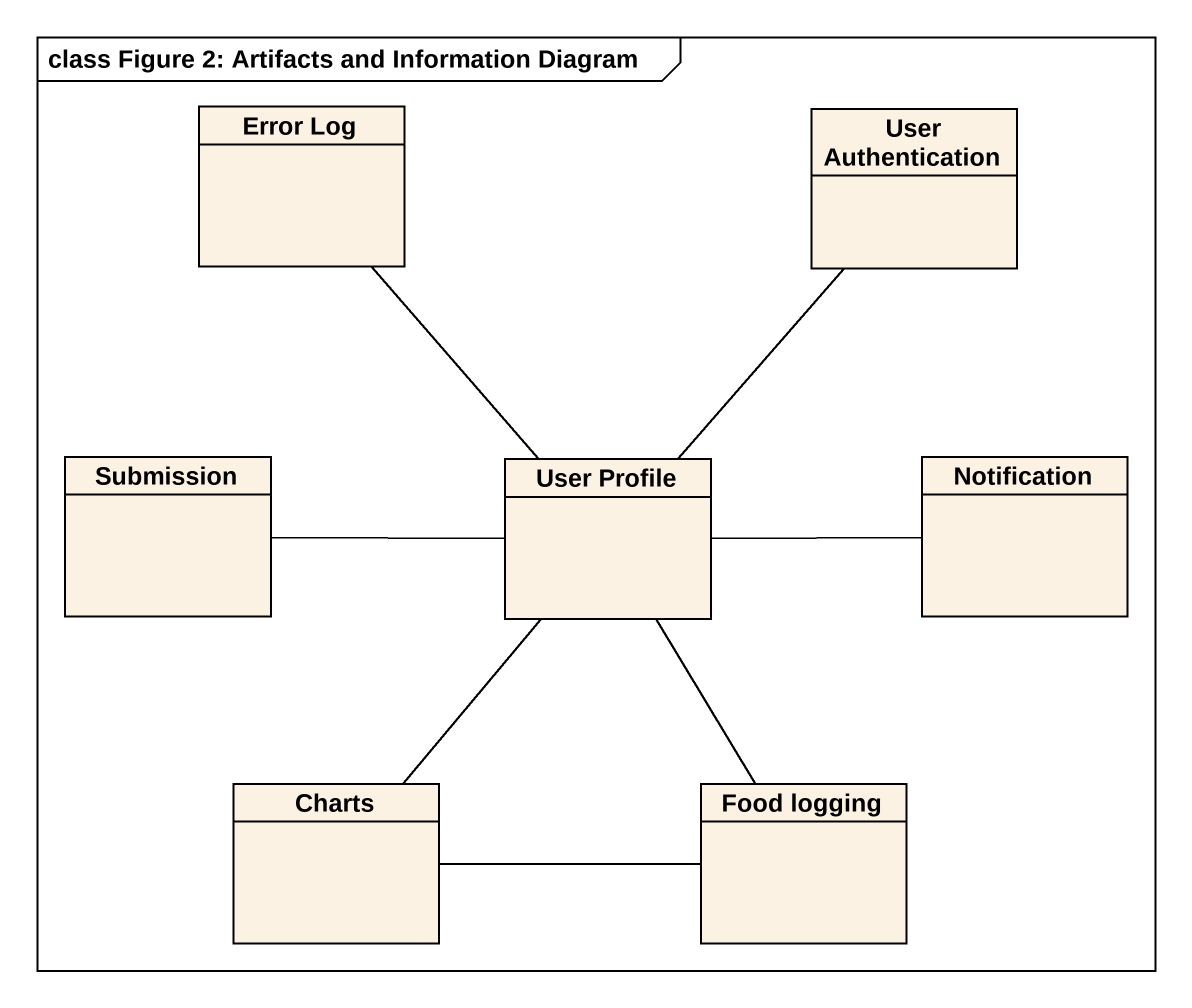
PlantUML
@startuml
mainframe class Figure 2: Artifacts and Information Diagram
hide circle
hide empty members
class "Error Log" as Error_Log
class "User Authentication" as User_Authentication
class Submission
class "User Profile" as User_Profile
class Notification
class Charts
class "Food logging" as Food_logging
Error_Log -- User_Profile
Submission -right- User_Profile
User_Profile -up- User_Authentication
User_Profile -right- Notification
Charts -up- User_Profile
Charts -right- Food_logging
Food_logging -up- User_Profile
@enduml
